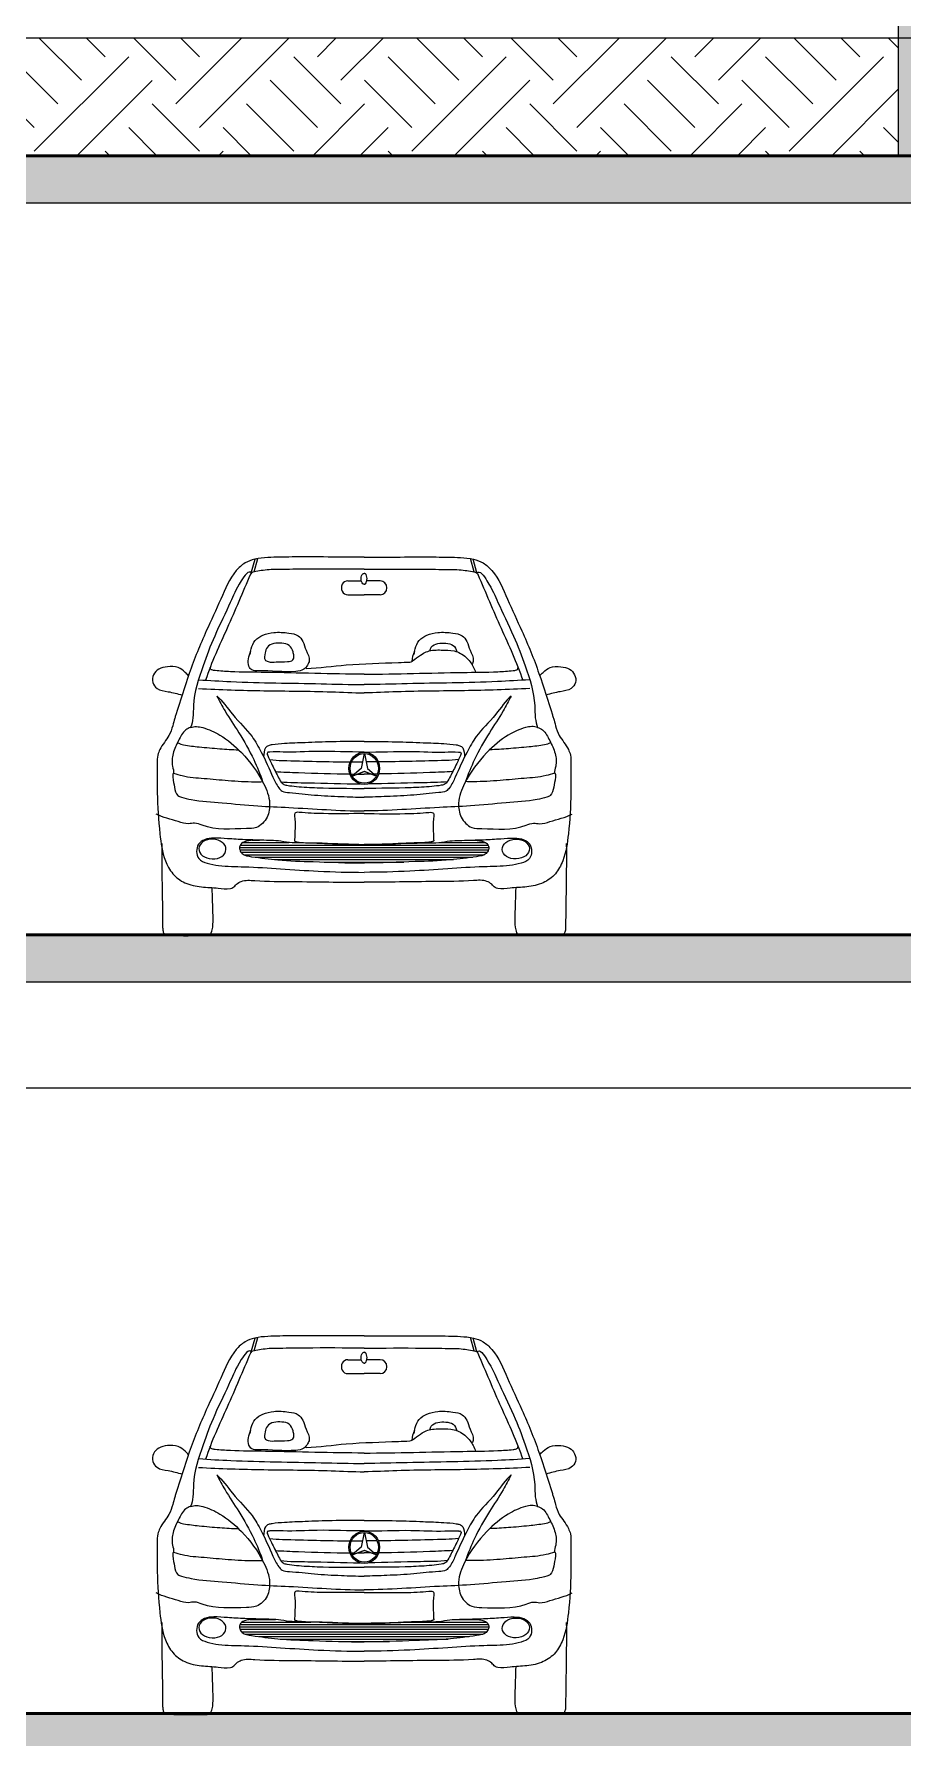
# Model space of a CAD drawing. Header units: millimetres. Extents: x 1135 to 1350, y 205 to 283.
# Drawn here: x 1300.07 to 1303.75, y 213.5 to 220.72 of the extents above; entities that cross this region are included whole.
import ezdxf

# ---------------------------------------------------------------- set-up
doc = ezdxf.new("R2010")
doc.units = ezdxf.units.MM
doc.header["$LTSCALE"] = 10
doc.layers.get('0').update_dxf_attribs({"color": 90})
for name, color, linetype, lineweight in [('CARROS', 252, 'Continuous', 13), ('CINZA', 252, 'Continuous', 13), ('HACHT', 90, 'Continuous', 9), ('PAREDES 2', 50, 'Continuous', 50), ('pn 02', 16, 'Continuous', 20), ('PN-01', 90, 'Continuous', 13)]:
    doc.layers.add(name, color=color, linetype=linetype, lineweight=lineweight)

# ---------------------------------------------------------------- blocks, each defined once
blk = doc.blocks.new('classe a f')
at = {"linetype": 'Continuous'}
h = blk.add_hatch(dxfattribs=at)
h.set_pattern_fill('LINE', color=256, scale=0.003, style=0)
h.set_pattern_definition([(0, (-298.459378, -116.502486), (0, 0.010287), [])])
edge = h.paths.add_edge_path()
edge.add_spline(control_points=[(-1.3123, 0.4012), (-1.3225, 0.3979), (-1.3497, 0.3974), (-1.37, 0.3804), (-1.3698, 0.3583), (-1.3545, 0.3353), (-1.2928, 0.3273), (-1.1956, 0.3132), (-1.0346, 0.3094), (-0.9133, 0.3037), (-0.8411, 0.3037)], knot_values=[0.020958, 0.020958, 0.020958, 0.020958, 0.051253, 0.077237, 0.090704, 0.108555, 0.150235, 0.259568, 0.40501, 0.616434, 0.616434, 0.616434, 0.616434], degree=3, periodic=0)
edge.add_spline(control_points=[(-0.8411, 0.3037), (-0.7689, 0.3037), (-0.6476, 0.3094), (-0.4866, 0.3132), (-0.3893, 0.3273), (-0.3277, 0.3353), (-0.3124, 0.3583), (-0.3122, 0.3804), (-0.3325, 0.3974), (-0.3597, 0.3979), (-0.3699, 0.4012)], knot_values=[0.020958, 0.020958, 0.020958, 0.020958, 0.232382, 0.377824, 0.487157, 0.528837, 0.546688, 0.560155, 0.586139, 0.616434, 0.616434, 0.616434, 0.616434], degree=3, periodic=0)
edge.add_spline(control_points=[(-0.3699, 0.4012), (-0.3893, 0.4006), (-0.4372, 0.3993), (-0.4829, 0.3988), (-0.5221, 0.3889), (-0.6629, 0.3874)], knot_values=[0.19773, 0.19773, 0.19773, 0.19773, 0.253849, 0.337387, 0.349808, 0.349808, 0.349808, 0.349808], degree=3, periodic=0)
edge.add_spline(control_points=[(-0.6629, 0.3874), (-0.7223, 0.3846), (-0.8411, 0.3789), (-0.9599, 0.3874), (-1.0193, 0.3874)], knot_values=[0, 0, 0, 0, 0.173961, 0.347923, 0.347923, 0.347923, 0.347923], degree=3, periodic=0)
edge.add_spline(control_points=[(-1.0193, 0.3874), (-1.1601, 0.3889), (-1.1993, 0.3988), (-1.245, 0.3993), (-1.2929, 0.4006), (-1.3123, 0.4012)], knot_values=[0.19773, 0.19773, 0.19773, 0.19773, 0.210152, 0.29369, 0.349808, 0.349808, 0.349808, 0.349808], degree=3, periodic=0)
for p, q in [((-1.3194, 1.5327), (-1.3036, 1.5911)), ((-1.3075, 1.5372), (-1.2923, 1.5934)), ((-0.3747, 1.5372), (-0.3899, 1.5934)), ((-0.3628, 1.5327), (-0.3786, 1.5911)), ((-0.9096, 1.4992), (-0.8527, 1.4992)), ((-0.7726, 1.4992), (-0.8295, 1.4992)), ((-0.9096, 1.4402), (-0.8411, 1.4402)), ((-0.7726, 1.4402), (-0.8411, 1.4402)), ((-0.8411, 0.7677), (-0.8532, 0.7046)), ((-0.8395, 0.7677), (-0.8274, 0.7046)), ((-0.893, 0.6722), (-0.8427, 0.691)), ((-0.8532, 0.7046), (-0.8914, 0.6722)), ((-0.8914, 0.6722), (-0.8411, 0.691)), ((-0.7907, 0.6722), (-0.8411, 0.691)), ((-0.7892, 0.6722), (-0.8395, 0.691)), ((-0.8274, 0.7046), (-0.7892, 0.6722))]:
    blk.add_line(p, q)
at = {"extrusion": (0, 0, -1)}
for centre, major_axis, ratio, start_param, end_param in [((-0.8424, 1.5077), (-0.0005, 0.0231), 0.48173, 3.062511, 6.444106), ((-1.4842, 0.3629), (-0.0575, 0.0022), 0.732383, 3.13629522944793, 9.419480536627516)]:
    blk.add_ellipse(centre, major_axis=major_axis, ratio=ratio, start_param=start_param, end_param=end_param, dxfattribs=at)
for centre, major_axis, ratio, start_param, end_param in [((-0.8398, 1.5077), (0.0005, 0.0231), 0.48173, 3.062511, 6.444106), ((-0.9096, 1.4697), (0, 0.0295), 0.949074, 0, 3.141593), ((-0.7726, 1.4697), (0, 0.0295), 0.949074, 3.141593, 6.283185), ((-0.8403, 0.7046), (0, 0.0685), 0.949074, 4.712389, 10.995574), ((-0.8403, 0.7046), (0, 0.0631), 0.949074, -1.570796, 4.712389), ((-0.198, 0.3629), (0.0575, 0.0022), 0.732383, 3.13629522944793, 9.419480536627516)]:
    blk.add_ellipse(centre, major_axis=major_axis, ratio=ratio, start_param=start_param, end_param=end_param)
for points, knots in [([(-0.8411, 1.5999), (-0.943, 1.5999), (-1.0791, 1.6006), (-1.2337, 1.5998), (-1.3011, 1.5938), (-1.3485, 1.5769), (-1.4064, 1.5239), (-1.4489, 1.417), (-1.5177, 1.274), (-1.584, 1.1111), (-1.622, 0.9853), (-1.6458, 0.9115), (-1.6533, 0.8815), (-1.665, 0.8453), (-1.6886, 0.8149), (-1.706, 0.7883), (-1.7184, 0.7578), (-1.7172, 0.6952), (-1.7198, 0.5846), (-1.7107, 0.4466), (-1.6944, 0.3279), (-1.655, 0.2544), (-1.5996, 0.214), (-1.531, 0.2006), (-1.4665, 0.1995), (-1.4213, 0.1906), (-1.3938, 0.1995), (-1.3822, 0.2155), (-1.3519, 0.2332), (-1.2675, 0.2251), (-1.0964, 0.2256), (-0.9408, 0.2222), (-0.8411, 0.2222)], [0, 0, 0, 0, 0.298131, 0.398536, 0.452313, 0.495555, 0.542572, 0.671726, 0.810019, 0.990753, 1.162154, 1.176923, 1.207248, 1.248531, 1.28151, 1.315325, 1.338386, 1.372214, 1.486341, 1.647656, 1.756395, 1.815566, 1.876643, 1.946802, 2.016064, 2.066728, 2.078132, 2.097685, 2.120711, 2.176435, 2.33684, 2.628743, 2.628743, 2.628743, 2.628743]), ([(-0.8411, 1.5999), (-0.7392, 1.5999), (-0.6031, 1.6006), (-0.4485, 1.5998), (-0.3811, 1.5938), (-0.3337, 1.5769), (-0.2758, 1.5239), (-0.2333, 1.417), (-0.1645, 1.274), (-0.0982, 1.1111), (-0.0602, 0.9853), (-0.0364, 0.9115), (-0.0289, 0.8815), (-0.0172, 0.8453), (0.0065, 0.8149), (0.0238, 0.7883), (0.0362, 0.7578), (0.035, 0.6952), (0.0376, 0.5846), (0.0285, 0.4466), (0.0122, 0.3279), (-0.0272, 0.2544), (-0.0826, 0.214), (-0.1512, 0.2006), (-0.2157, 0.1995), (-0.2609, 0.1906), (-0.2884, 0.1995), (-0.3, 0.2155), (-0.3303, 0.2332), (-0.4147, 0.2251), (-0.5858, 0.2256), (-0.7414, 0.2222), (-0.8411, 0.2222)], [0, 0, 0, 0, 0.298131, 0.398536, 0.452313, 0.495555, 0.542572, 0.671726, 0.810019, 0.990753, 1.162154, 1.176923, 1.207248, 1.248531, 1.28151, 1.315325, 1.338386, 1.372214, 1.486341, 1.647656, 1.756395, 1.815566, 1.876643, 1.946802, 2.016064, 2.066728, 2.078132, 2.097685, 2.120711, 2.176435, 2.33684, 2.628743, 2.628743, 2.628743, 2.628743]), ([(-1.3193, 1.5326), (-1.3304, 1.5469), (-1.3818, 1.4723), (-1.4104, 1.399), (-1.4752, 1.2705), (-1.5287, 1.1289), (-1.567, 1.0112), (-1.5645, 0.9215), (-1.5718, 0.8903), (-1.5767, 0.8772)], [0, 0, 0, 0, 0.0514328, 0.1478606, 0.2949049, 0.4217769, 0.5819123, 0.6306351, 0.6697887, 0.6697887, 0.6697887, 0.6697887]), ([(-0.8411, 1.5487), (-0.9238, 1.5487), (-1.0437, 1.5498), (-1.1852, 1.5473), (-1.2576, 1.5468), (-1.2961, 1.5383), (-1.3191, 1.5362), (-1.3561, 1.4506), (-1.4185, 1.3015), (-1.4882, 1.1539), (-1.5134, 1.0782)], [0, 0, 0, 0, 0.2421333, 0.3490736, 0.4180781, 0.4481582, 0.4711032, 0.4737579, 0.7059202, 0.9287718, 0.9287718, 0.9287718, 0.9287718]), ([(-0.8411, 1.5487), (-0.7584, 1.5487), (-0.6385, 1.5498), (-0.497, 1.5473), (-0.4246, 1.5468), (-0.3861, 1.5383), (-0.3631, 1.5362), (-0.3261, 1.4506), (-0.2637, 1.3015), (-0.194, 1.1539), (-0.1688, 1.0782)], [0, 0, 0, 0, 0.2421333, 0.3490736, 0.4180781, 0.4481582, 0.4711032, 0.4737579, 0.7059202, 0.9287718, 0.9287718, 0.9287718, 0.9287718]), ([(-0.3629, 1.5326), (-0.3518, 1.5469), (-0.3004, 1.4723), (-0.2718, 1.399), (-0.207, 1.2705), (-0.1535, 1.1289), (-0.1152, 1.0112), (-0.1177, 0.9215), (-0.1104, 0.8903), (-0.1055, 0.8772)], [0, 0, 0, 0, 0.0514328, 0.1478606, 0.2949049, 0.4217769, 0.5819123, 0.6306351, 0.6697887, 0.6697887, 0.6697887, 0.6697887]), ([(-1.3242, 1.1867), (-1.3231, 1.1951), (-1.3189, 1.2158), (-1.3062, 1.2505), (-1.2677, 1.2715), (-1.2187, 1.284), (-1.1682, 1.2793), (-1.1216, 1.2722), (-1.0965, 1.2408), (-1.0895, 1.2029), (-1.0673, 1.169), (-1.0812, 1.1405), (-1.0981, 1.1191), (-1.1745, 1.1085), (-1.2419, 1.121), (-1.3161, 1.1165), (-1.3403, 1.1504), (-1.3298, 1.1799), (-1.3217, 1.2023)], [0, 0, 0, 0, 0.0233727, 0.0594516, 0.0978853, 0.1437653, 0.2064672, 0.2465183, 0.2755211, 0.3128598, 0.3558795, 0.3742171, 0.3972242, 0.430831, 0.5862871, 0.6130405, 0.6318507, 0.6924695, 0.6924695, 0.6924695, 0.6924695]), ([(-1.2604, 1.1939), (-1.2586, 1.2023), (-1.2535, 1.2226), (-1.2227, 1.2363), (-1.1911, 1.2361), (-1.1558, 1.2307), (-1.1434, 1.2027), (-1.1378, 1.1819), (-1.1408, 1.1589), (-1.1762, 1.1555), (-1.209, 1.1568), (-1.2413, 1.153), (-1.268, 1.1652), (-1.2634, 1.1827), (-1.2604, 1.1939)], [0, 0, 0, 0, 0.0239594, 0.0541489, 0.0877965, 0.1192823, 0.1496462, 0.1650884, 0.1811494, 0.2051562, 0.252164, 0.2847196, 0.2998132, 0.326906, 0.326906, 0.326906, 0.326906]), ([(-0.629, 1.1867), (-0.6279, 1.1951), (-0.6237, 1.2158), (-0.611, 1.2505), (-0.5725, 1.2715), (-0.5235, 1.284), (-0.473, 1.2793), (-0.4264, 1.2722), (-0.4013, 1.2408), (-0.3943, 1.2029), (-0.3727, 1.17), (-0.3814, 1.1502), (-0.3842, 1.1451)], [0, 0, 0, 0, 0.0233727, 0.0594516, 0.0978853, 0.1437653, 0.2064672, 0.2465183, 0.2755211, 0.3128598, 0.3558795, 0.3714626, 0.3714626, 0.3714626, 0.3714626]), ([(-0.563, 1.203), (-0.5614, 1.2084), (-0.5553, 1.2239), (-0.5275, 1.2363), (-0.4959, 1.2361), (-0.4608, 1.2307), (-0.4509, 1.2088), (-0.4474, 1.1985)], [0.0085484, 0.0085484, 0.0085484, 0.0085484, 0.0239594, 0.0541489, 0.0877965, 0.1192823, 0.1489581, 0.1489581, 0.1489581, 0.1489581]), ([(-1.0871, 1.1274), (-1.0302, 1.1301), (-0.9002, 1.148), (-0.7532, 1.1506), (-0.6634, 1.1546), (-0.6473, 1.1552)], [0, 0, 0, 0, 0.1667231, 0.3828087, 0.429924, 0.429924, 0.429924, 0.429924]), ([(-0.6473, 1.1552), (-0.6394, 1.1557), (-0.6222, 1.171), (-0.5985, 1.1869), (-0.5622, 1.2072), (-0.515, 1.2055), (-0.458, 1.2072), (-0.4085, 1.1795), (-0.381, 1.1432), (-0.3715, 1.1198), (-0.3687, 1.1118)], [0, 0, 0, 0, 0.0232157, 0.0604085, 0.0850383, 0.1412557, 0.1946739, 0.2506829, 0.2974078, 0.3211584, 0.3211584, 0.3211584, 0.3211584]), ([(-1.5852, 1.0962), (-1.5894, 1.1018), (-1.6031, 1.1151), (-1.6312, 1.1371), (-1.6726, 1.1366), (-1.7115, 1.13), (-1.7365, 1.103), (-1.7416, 1.0678), (-1.7161, 1.0347), (-1.6674, 1.0304), (-1.6323, 1.0208), (-1.6128, 1.0148)], [0, 0, 0, 0, 0.0197811, 0.0543863, 0.0988397, 0.1361741, 0.1666812, 0.1971733, 0.2263103, 0.2735636, 0.3332513, 0.3332513, 0.3332513, 0.3332513]), ([(-0.8411, 1.1039), (-0.9804, 1.1039), (-1.1697, 1.111), (-1.3795, 1.1122), (-1.4562, 1.1167), (-1.4835, 1.1202), (-1.4916, 1.1233), (-1.4928, 1.1282), (-1.4935, 1.1312), (-1.4938, 1.1324)], [0, 0, 0, 0, 0.407731, 0.5529764, 0.6163873, 0.630156, 0.6350834, 0.639812, 0.6432292, 0.6432292, 0.6432292, 0.6432292]), ([(-0.8411, 1.1039), (-0.7018, 1.1039), (-0.5125, 1.111), (-0.3027, 1.1122), (-0.226, 1.1167), (-0.1987, 1.1202), (-0.1906, 1.1233), (-0.1894, 1.1282), (-0.1887, 1.1312), (-0.1884, 1.1324)], [0, 0, 0, 0, 0.407731, 0.5529764, 0.6163873, 0.630156, 0.6350834, 0.639812, 0.6432292, 0.6432292, 0.6432292, 0.6432292]), ([(-0.097, 1.0962), (-0.0928, 1.1018), (-0.0791, 1.1151), (-0.051, 1.1371), (-0.0096, 1.1366), (0.0293, 1.13), (0.0543, 1.103), (0.0594, 1.0678), (0.0339, 1.0347), (-0.0148, 1.0304), (-0.0499, 1.0208), (-0.0694, 1.0148)], [0, 0, 0, 0, 0.0197811, 0.0543863, 0.0988397, 0.1361741, 0.1666812, 0.1971733, 0.2263103, 0.2735636, 0.3332513, 0.3332513, 0.3332513, 0.3332513]), ([(-1.5434, 1.0428), (-1.4511, 1.0383), (-1.2634, 1.0317), (-1.0292, 1.0324), (-0.8876, 1.0247), (-0.8411, 1.0247)], [0, 0, 0, 0, 0.2704439, 0.5494104, 0.6853971, 0.6853971, 0.6853971, 0.6853971]), ([(-1.5419, 1.0801), (-1.4968, 1.0769), (-1.324, 1.0669), (-1.0902, 1.0657), (-0.9018, 1.0597), (-0.8411, 1.0597)], [0, 0, 0, 0, 0.1324732, 0.5063996, 0.6840555, 0.6840555, 0.6840555, 0.6840555]), ([(-1.4649, 1.0109), (-1.4538, 0.9898), (-1.4259, 0.9362), (-1.3671, 0.851), (-1.3114, 0.752), (-1.2817, 0.6804), (-1.2713, 0.6483)], [0, 0, 0, 0, 0.0670035, 0.169745, 0.2921235, 0.3860681, 0.3860681, 0.3860681, 0.3860681]), ([(-1.4649, 1.0109), (-1.442, 0.9916), (-1.387, 0.912), (-1.3234, 0.8576), (-1.2694, 0.7616), (-1.2365, 0.6876), (-1.2107, 0.6299), (-1.1866, 0.6035), (-1.1313, 0.601), (-1.0501, 0.5898), (-0.9434, 0.5856), (-0.8733, 0.5827), (-0.8411, 0.5827)], [0.0651502, 0.0651502, 0.0651502, 0.0651502, 0.1452859, 0.2646275, 0.3361116, 0.4460134, 0.493873, 0.5132055, 0.5434957, 0.6472992, 0.7591432, 0.8532805, 0.8532805, 0.8532805, 0.8532805]), ([(-0.1403, 1.0801), (-0.1854, 1.0769), (-0.3582, 1.0669), (-0.592, 1.0657), (-0.7804, 1.0597), (-0.8411, 1.0597)], [0, 0, 0, 0, 0.1324732, 0.5063996, 0.6840555, 0.6840555, 0.6840555, 0.6840555]), ([(-0.1388, 1.0428), (-0.2311, 1.0383), (-0.4187, 1.0317), (-0.653, 1.0324), (-0.7946, 1.0247), (-0.8411, 1.0247)], [0, 0, 0, 0, 0.2704439, 0.5494104, 0.6853971, 0.6853971, 0.6853971, 0.6853971]), ([(-0.2173, 1.0109), (-0.2402, 0.9916), (-0.2952, 0.912), (-0.3588, 0.8576), (-0.4128, 0.7616), (-0.4457, 0.6876), (-0.4715, 0.6299), (-0.4956, 0.6035), (-0.5509, 0.601), (-0.6321, 0.5898), (-0.7388, 0.5856), (-0.8089, 0.5827), (-0.8411, 0.5827)], [0.0651502, 0.0651502, 0.0651502, 0.0651502, 0.1452859, 0.2646275, 0.3361116, 0.4460134, 0.493873, 0.5132055, 0.5434957, 0.6472992, 0.7591432, 0.8532805, 0.8532805, 0.8532805, 0.8532805]), ([(-0.2173, 1.0109), (-0.2284, 0.9898), (-0.2563, 0.9362), (-0.3151, 0.851), (-0.3708, 0.752), (-0.4005, 0.6804), (-0.4109, 0.6483)], [0, 0, 0, 0, 0.0670035, 0.169745, 0.2921235, 0.3860681, 0.3860681, 0.3860681, 0.3860681]), ([(-1.5767, 0.8772), (-1.5611, 0.8844), (-1.5144, 0.8775), (-1.4402, 0.8432), (-1.3476, 0.7649), (-1.2746, 0.6664), (-1.236, 0.5672), (-1.2471, 0.4943), (-1.2902, 0.4496), (-1.39, 0.4498), (-1.4787, 0.4402), (-1.557, 0.4759), (-1.5917, 0.4662), (-1.6465, 0.4858), (-1.6932, 0.4959), (-1.7228, 0.511)], [0, 0, 0, 0, 0.049925, 0.127005, 0.239611, 0.39136, 0.472445, 0.528082, 0.587758, 0.629613, 0.813053, 0.845042, 0.870106, 0.913679, 1.009858, 1.009858, 1.009858, 1.009858]), ([(-1.5767, 0.8772), (-1.5842, 0.8762), (-1.6077, 0.8633), (-1.6286, 0.8205), (-1.6538, 0.7709), (-1.658, 0.721), (-1.6476, 0.694), (-1.6485, 0.684)], [0, 0, 0, 0, 0.0221461, 0.0732164, 0.129024, 0.1789321, 0.2066426, 0.2066426, 0.2066426, 0.2066426]), ([(-0.1055, 0.8772), (-0.1211, 0.8844), (-0.1678, 0.8775), (-0.2419, 0.8432), (-0.3346, 0.7649), (-0.4076, 0.6664), (-0.4462, 0.5672), (-0.4351, 0.4943), (-0.392, 0.4496), (-0.2922, 0.4498), (-0.2035, 0.4402), (-0.1252, 0.4759), (-0.0905, 0.4662), (-0.0357, 0.4858), (0.011, 0.4959), (0.0406, 0.511)], [0, 0, 0, 0, 0.049925, 0.127005, 0.239611, 0.39136, 0.472445, 0.528082, 0.587758, 0.629613, 0.813053, 0.845042, 0.870106, 0.913679, 1.009858, 1.009858, 1.009858, 1.009858]), ([(-0.1055, 0.8772), (-0.098, 0.8762), (-0.0745, 0.8633), (-0.0536, 0.8205), (-0.0284, 0.7709), (-0.0242, 0.721), (-0.0346, 0.694), (-0.0337, 0.684)], [0, 0, 0, 0, 0.0221461, 0.0732164, 0.129024, 0.1789321, 0.2066426, 0.2066426, 0.2066426, 0.2066426]), ([(-1.6293, 0.8122), (-1.6225, 0.8077), (-1.5919, 0.8015), (-1.5335, 0.7943), (-1.4556, 0.7881), (-1.4, 0.7837), (-1.3737, 0.7838)], [0, 0, 0, 0, 0.0236711, 0.088367, 0.1742093, 0.2513933, 0.2513933, 0.2513933, 0.2513933]), ([(-0.8411, 0.8179), (-0.8862, 0.8179), (-0.9696, 0.8186), (-1.0821, 0.8136), (-1.167, 0.8109), (-1.2191, 0.8067), (-1.2467, 0.802), (-1.2666, 0.7889), (-1.265, 0.7664), (-1.2672, 0.7536)], [0, 0, 0, 0, 0.1321286, 0.2438705, 0.329491, 0.3808018, 0.3966526, 0.411151, 0.4451948, 0.4451948, 0.4451948, 0.4451948]), ([(-0.8411, 0.8179), (-0.796, 0.8179), (-0.7126, 0.8186), (-0.6001, 0.8136), (-0.5152, 0.8109), (-0.4631, 0.8067), (-0.4355, 0.802), (-0.4156, 0.7889), (-0.4172, 0.7664), (-0.415, 0.7536)], [0, 0, 0, 0, 0.1321286, 0.2438705, 0.329491, 0.3808018, 0.3966526, 0.411151, 0.4451948, 0.4451948, 0.4451948, 0.4451948]), ([(-0.0529, 0.8122), (-0.0597, 0.8077), (-0.0903, 0.8015), (-0.1487, 0.7943), (-0.2266, 0.7881), (-0.2822, 0.7837), (-0.3085, 0.7838)], [0, 0, 0, 0, 0.0236711, 0.088367, 0.1742093, 0.2513933, 0.2513933, 0.2513933, 0.2513933]), ([(-0.8411, 0.7737), (-0.9074, 0.7737), (-1.0218, 0.7798), (-1.1542, 0.7714), (-1.2239, 0.7754), (-1.2453, 0.7734), (-1.2506, 0.7741), (-1.2532, 0.7664), (-1.2456, 0.7504), (-1.2312, 0.7178), (-1.2111, 0.6806), (-1.1966, 0.6506), (-1.1837, 0.6359), (-1.1602, 0.6312), (-1.1125, 0.6258), (-1.0027, 0.6201), (-0.9074, 0.62), (-0.8411, 0.62)], [0, 0, 0, 0, 0.1939256, 0.3341472, 0.3899905, 0.3949442, 0.3985174, 0.4041429, 0.4126382, 0.4480833, 0.5042035, 0.5313893, 0.5415131, 0.5583991, 0.5982925, 0.6841786, 0.8781028, 0.8781028, 0.8781028, 0.8781028]), ([(-1.2416, 0.7419), (-1.2237, 0.7392), (-1.1095, 0.7357), (-0.9957, 0.7327), (-0.8999, 0.732)], [0, 0, 0, 0, 0.0530646, 0.3335694, 0.3335694, 0.3335694, 0.3335694]), ([(-0.8411, 0.7737), (-0.7748, 0.7737), (-0.6604, 0.7798), (-0.528, 0.7714), (-0.4583, 0.7754), (-0.4369, 0.7734), (-0.4316, 0.7741), (-0.429, 0.7664), (-0.4366, 0.7504), (-0.451, 0.7178), (-0.4711, 0.6806), (-0.4856, 0.6506), (-0.4985, 0.6359), (-0.522, 0.6312), (-0.5697, 0.6258), (-0.6795, 0.6201), (-0.7748, 0.62), (-0.8411, 0.62)], [0, 0, 0, 0, 0.1939256, 0.3341472, 0.3899905, 0.3949442, 0.3985174, 0.4041429, 0.4126382, 0.4480833, 0.5042035, 0.5313893, 0.5415131, 0.5583991, 0.5982925, 0.6841786, 0.8781028, 0.8781028, 0.8781028, 0.8781028]), ([(-0.4406, 0.7419), (-0.4585, 0.7392), (-0.5722, 0.7357), (-0.6855, 0.7328), (-0.7807, 0.732)], [0, 0, 0, 0, 0.0530646, 0.3320358, 0.3320358, 0.3320358, 0.3320358]), ([(-1.6485, 0.684), (-1.6535, 0.6845), (-1.6511, 0.6518), (-1.6454, 0.6308), (-1.6386, 0.5898), (-1.6066, 0.5799), (-1.5458, 0.5648), (-1.4358, 0.5593), (-1.2984, 0.5443), (-1.0975, 0.5373), (-0.9475, 0.5245), (-0.8411, 0.5245)], [0, 0, 0, 0, 0.0146829, 0.0556633, 0.091827, 0.1072703, 0.1487689, 0.2777503, 0.4255579, 0.5541875, 0.8655795, 0.8655795, 0.8655795, 0.8655795]), ([(-1.6485, 0.684), (-1.6364, 0.6806), (-1.5946, 0.6672), (-1.5163, 0.6628), (-1.414, 0.652), (-1.331, 0.6478), (-1.2823, 0.6481), (-1.2713, 0.6483)], [0, 0, 0, 0, 0.0366252, 0.127555, 0.2277041, 0.3383031, 0.3702988, 0.3702988, 0.3702988, 0.3702988]), ([(-1.2188, 0.6909), (-1.1856, 0.689), (-1.0798, 0.6849), (-0.9739, 0.6817), (-0.9013, 0.6809)], [0, 0, 0, 0, 0.0973218, 0.3098571, 0.3098571, 0.3098571, 0.3098571]), ([(-0.0337, 0.684), (-0.0287, 0.6845), (-0.0311, 0.6518), (-0.0368, 0.6308), (-0.0436, 0.5898), (-0.0756, 0.5799), (-0.1364, 0.5648), (-0.2464, 0.5593), (-0.3838, 0.5443), (-0.5847, 0.5373), (-0.7347, 0.5245), (-0.8411, 0.5245)], [0, 0, 0, 0, 0.0146829, 0.0556633, 0.091827, 0.1072703, 0.1487689, 0.2777503, 0.4255579, 0.5541875, 0.8655795, 0.8655795, 0.8655795, 0.8655795]), ([(-0.4634, 0.6909), (-0.4966, 0.689), (-0.6019, 0.6849), (-0.7072, 0.6817), (-0.7793, 0.6809)], [0, 0, 0, 0, 0.0973218, 0.3083129, 0.3083129, 0.3083129, 0.3083129]), ([(-0.0337, 0.684), (-0.0458, 0.6806), (-0.0876, 0.6672), (-0.1659, 0.6628), (-0.2682, 0.652), (-0.3512, 0.6478), (-0.3999, 0.6481), (-0.4109, 0.6483)], [0, 0, 0, 0, 0.0366252, 0.127555, 0.2277041, 0.3383031, 0.3702988, 0.3702988, 0.3702988, 0.3702988]), ([(-1.1958, 0.648), (-1.1572, 0.6441), (-1.0443, 0.6444), (-0.9318, 0.6392), (-0.858, 0.6387)], [0, 0, 0, 0, 0.1136003, 0.3297235, 0.3297235, 0.3297235, 0.3297235]), ([(-0.4864, 0.648), (-0.525, 0.6441), (-0.6374, 0.6444), (-0.7493, 0.6392), (-0.8226, 0.6387)], [0, 0, 0, 0, 0.1136003, 0.328149, 0.328149, 0.328149, 0.328149]), ([(-0.8411, 0.5129), (-0.8987, 0.5129), (-0.9897, 0.511), (-1.0869, 0.5152), (-1.1262, 0.519), (-1.1376, 0.5153), (-1.1307, 0.4686), (-1.1352, 0.4344), (-1.136, 0.4), (-1.1365, 0.3976), (-1.134, 0.396), (-1.1306, 0.3942), (-1.1031, 0.3892), (-1.0473, 0.3897), (-0.9526, 0.383), (-0.8819, 0.3824), (-0.8411, 0.3824)], [0, 0, 0, 0, 0.1686457, 0.2681888, 0.2799326, 0.2876418, 0.2978399, 0.3916919, 0.3939674, 0.3959112, 0.3977128, 0.4015282, 0.4076649, 0.4777915, 0.5655624, 0.6849026, 0.6849026, 0.6849026, 0.6849026]), ([(-0.8411, 0.5129), (-0.7835, 0.5129), (-0.6925, 0.511), (-0.5953, 0.5152), (-0.556, 0.519), (-0.5446, 0.5153), (-0.5515, 0.4686), (-0.547, 0.4344), (-0.5462, 0.4), (-0.5457, 0.3976), (-0.5482, 0.396), (-0.5516, 0.3942), (-0.5791, 0.3892), (-0.6349, 0.3897), (-0.7296, 0.383), (-0.8003, 0.3824), (-0.8411, 0.3824)], [0, 0, 0, 0, 0.1686457, 0.2681888, 0.2799326, 0.2876418, 0.2978399, 0.3916919, 0.3939674, 0.3959112, 0.3977128, 0.4015282, 0.4076649, 0.4777915, 0.5655624, 0.6849026, 0.6849026, 0.6849026, 0.6849026]), ([(-1.6981, 0.3863), (-1.6996, 0.3083), (-1.6969, 0.1895), (-1.6955, 0.0656), (-1.695, 0.0149), (-1.6868, -0.0009), (-1.6172, -0.0064), (-1.5566, -0.0031), (-1.4941, -0.0034), (-1.4866, 0.0128), (-1.4806, 0.0392), (-1.4819, 0.1042), (-1.4844, 0.1598), (-1.4854, 0.1992)], [0, 0, 0, 0, 0.2166711, 0.3299695, 0.3442017, 0.3575649, 0.3750975, 0.5324468, 0.5452834, 0.5554979, 0.5774836, 0.6228216, 0.7327451, 0.7327451, 0.7327451, 0.7327451]), ([(-1.0193, 0.3874), (-1.1601, 0.3889), (-1.1993, 0.3988), (-1.2551, 0.3994), (-1.3416, 0.4019), (-1.4151, 0.4059), (-1.4721, 0.4112), (-1.5155, 0.4067), (-1.5462, 0.3856), (-1.5539, 0.3524), (-1.5438, 0.316), (-1.5031, 0.3002), (-1.439, 0.2889), (-1.3335, 0.2884), (-1.1933, 0.279), (-1.0241, 0.2676), (-0.9059, 0.2641), (-0.8411, 0.2641)], [0.19773, 0.19773, 0.19773, 0.19773, 0.210152, 0.29369, 0.3834, 0.454985, 0.510928, 0.550453, 0.581113, 0.610721, 0.639462, 0.67783, 0.726767, 0.83346, 0.983117, 1.139335, 1.329109, 1.329109, 1.329109, 1.329109]), ([(-1.3123, 0.4012), (-1.3225, 0.3979), (-1.3497, 0.3974), (-1.37, 0.3804), (-1.3698, 0.3583), (-1.3545, 0.3353), (-1.2928, 0.3273), (-1.1956, 0.3132), (-1.0346, 0.3094), (-0.9133, 0.3037), (-0.8411, 0.3037)], [0.0209581, 0.0209581, 0.0209581, 0.0209581, 0.0512528, 0.0772374, 0.0907038, 0.1085552, 0.1502347, 0.2595676, 0.4050099, 0.6164339, 0.6164339, 0.6164339, 0.6164339]), ([(-1.0193, 0.3874), (-1.1601, 0.3889), (-1.1993, 0.3988), (-1.245, 0.3993), (-1.2929, 0.4006), (-1.3123, 0.4012)], [0.1977304, 0.1977304, 0.1977304, 0.1977304, 0.210152, 0.2936901, 0.3498082, 0.3498082, 0.3498082, 0.3498082]), ([(-0.6629, 0.3874), (-0.5221, 0.3889), (-0.4829, 0.3988), (-0.4271, 0.3994), (-0.3406, 0.4019), (-0.2671, 0.4059), (-0.2101, 0.4112), (-0.1666, 0.4067), (-0.136, 0.3856), (-0.1283, 0.3524), (-0.1384, 0.316), (-0.1791, 0.3002), (-0.2432, 0.2889), (-0.3487, 0.2884), (-0.4889, 0.279), (-0.6581, 0.2676), (-0.7763, 0.2641), (-0.8411, 0.2641)], [0.19773, 0.19773, 0.19773, 0.19773, 0.210152, 0.29369, 0.3834, 0.454985, 0.510928, 0.550453, 0.581113, 0.610721, 0.639462, 0.67783, 0.726767, 0.83346, 0.983117, 1.139335, 1.329109, 1.329109, 1.329109, 1.329109]), ([(-0.3699, 0.4012), (-0.3597, 0.3979), (-0.3325, 0.3974), (-0.3122, 0.3804), (-0.3124, 0.3583), (-0.3277, 0.3353), (-0.3893, 0.3273), (-0.4866, 0.3132), (-0.6476, 0.3094), (-0.7689, 0.3037), (-0.8411, 0.3037)], [0.0209581, 0.0209581, 0.0209581, 0.0209581, 0.0512528, 0.0772374, 0.0907038, 0.1085552, 0.1502347, 0.2595676, 0.4050099, 0.6164339, 0.6164339, 0.6164339, 0.6164339]), ([(-0.6629, 0.3874), (-0.5221, 0.3889), (-0.4829, 0.3988), (-0.4372, 0.3993), (-0.3893, 0.4006), (-0.3699, 0.4012)], [0.1977304, 0.1977304, 0.1977304, 0.1977304, 0.210152, 0.2936901, 0.3498082, 0.3498082, 0.3498082, 0.3498082]), ([(0.0159, 0.3863), (0.0174, 0.3083), (0.0147, 0.1895), (0.0133, 0.0656), (0.0128, 0.0149), (0.0046, -0.0009), (-0.065, -0.0064), (-0.1256, -0.0031), (-0.1881, -0.0034), (-0.1956, 0.0128), (-0.2016, 0.0392), (-0.2003, 0.1042), (-0.1978, 0.1598), (-0.1968, 0.1992)], [0, 0, 0, 0, 0.2166711, 0.3299695, 0.3442017, 0.3575649, 0.3750975, 0.5324468, 0.5452834, 0.5554979, 0.5774836, 0.6228216, 0.7327451, 0.7327451, 0.7327451, 0.7327451])]:
    blk.add_open_spline(points, degree=3, knots=knots)
for points in [[(-0.6377, 1.1584), (-0.6372, 1.1726), (-0.6319, 1.1874), (-0.6266, 1.2023)], [(-0.8943, 0.732), (-0.8788, 0.7318), (-0.8634, 0.7318), (-0.848, 0.7318)], [(-0.7864, 0.732), (-0.8018, 0.7319), (-0.8172, 0.7318), (-0.8326, 0.7318)], [(-0.8958, 0.6808), (-0.891, 0.6808), (-0.8862, 0.6807), (-0.8814, 0.6807)], [(-0.8705, 0.6806), (-0.8607, 0.6806), (-0.8509, 0.6805), (-0.8411, 0.6805)], [(-0.8132, 0.6806), (-0.8225, 0.6806), (-0.8318, 0.6805), (-0.8411, 0.6805)], [(-0.7848, 0.6808), (-0.7896, 0.6808), (-0.7944, 0.6807), (-0.7992, 0.6807)], [(-1.0193, 0.3874), (-0.9599, 0.3874), (-0.8411, 0.3789), (-0.7223, 0.3846), (-0.6629, 0.3874)]]:
    blk.add_open_spline(points, degree=3)

msp = doc.modelspace()

# ---------------------------------------------------------------- hatches: boundary and pattern name
at = {"layer": 'CINZA'}
h = msp.add_hatch(dxfattribs=at)
h.set_pattern_fill('SOLO2', color=256, style=0)
h.set_pattern_definition([(45, (759.0659, 189.21928), (0.2, 0.6), [0.5656854, -0.5656854]), (45, (759.1659, 189.11928), (0.2, 0.6), [0.5656854, -0.5656854]), (315, (759.2659, 189.1193), (0.6, 0.2), [0.2828427, -0.2828427]), (315, (759.3659, 189.2193), (0.6, 0.2), [0.2828427, -0.2828427]), (315, (759.4659, 189.3193), (0.6, 0.2), [0.2828427, -0.2828427]), (315, (759.5659, 189.4193), (0.6, 0.2), [0.2828427, -0.2828427])])
h.paths.add_polyline_path([(1296.2833, 220.7), (1293.5287, 220.7), (1287.3429, 220.7), (1287.3429, 217.7984), (1293.6837, 217.7984)])
h.paths.add_polyline_path([(1297.4787, 220.2), (1303.7287, 220.2), (1303.7287, 220.7), (1296.2833, 220.7), (1293.6837, 217.7984), (1294.6389, 217.7984), (1294.6389, 214.8303), (1297.4787, 216.3694)])
at = {"layer": 'HACHT'}
h = msp.add_hatch(color=256, dxfattribs=at)
h.paths.add_polyline_path([(1322.7287, 217.5), (1322.7287, 217.8205), (1322.6587, 217.8205), (1322.6587, 217.6364), (1322.3887, 217.6364), (1322.3887, 217.4523), (1322.1187, 217.4523), (1322.1187, 217.2682), (1321.8487, 217.2682), (1321.8487, 217.0841), (1321.5787, 217.0841), (1321.5787, 216.9), (1314.7287, 216.9), (1314.7287, 216.7), (1314.8337, 216.7), (1321.5554, 216.7)])
h.paths.add_polyline_path([(1322.7287, 213.8309), (1322.7287, 214.15), (1322.6587, 214.15), (1322.6587, 213.9667), (1322.3887, 213.9667), (1322.3887, 213.7833), (1322.1187, 213.7833), (1322.1187, 213.6), (1314.7287, 213.6), (1314.7287, 213.4), (1314.8337, 213.4), (1322.0942, 213.4)])
h.paths.add_polyline_path([(1322.7287, 210.3), (1314.7287, 210.3), (1314.7287, 210.1), (1322.7287, 210.1)])
h.paths.add_polyline_path([(1321.5787, 220.9), (1314.7287, 220.9), (1314.7287, 220.7), (1314.8337, 220.7), (1321.5787, 220.7)])
h.paths.add_polyline_path([(1314.7287, 220.9), (1306.7287, 220.9), (1306.7287, 220.7), (1306.8337, 220.7), (1314.7287, 220.7)])
h.paths.add_polyline_path([(1306.7287, 220.9), (1303.7287, 220.9), (1303.7287, 220.7), (1306.7287, 220.7)])
h.paths.add_polyline_path([(1303.9787, 220.7), (1303.7287, 220.7), (1303.7287, 220.2), (1303.9787, 220.2)])
h.paths.add_polyline_path([(1314.7287, 216.9), (1306.7287, 216.9), (1306.7287, 216.7), (1306.8337, 216.7), (1314.7287, 216.7)])
h.paths.add_polyline_path([(1314.7287, 213.6), (1306.7287, 213.6), (1306.7287, 213.4), (1306.8337, 213.4), (1314.7287, 213.4)])
h.paths.add_polyline_path([(1314.7287, 210.3), (1306.7287, 210.3), (1306.7287, 210.1), (1314.7287, 210.1)])
h = msp.add_hatch(color=256, dxfattribs=at)
h.paths.add_polyline_path([(1303.9787, 220.2), (1297.4787, 220.2), (1297.4787, 220), (1303.9787, 220)])
h.paths.add_polyline_path([(1297.7287, 220), (1297.4787, 220), (1297.4787, 216.9), (1297.7287, 216.9)])
h.paths.add_polyline_path([(1306.7287, 216.9), (1297.4787, 216.9), (1297.4787, 216.7), (1306.7287, 216.7)])
h.paths.add_polyline_path([(1297.7287, 216.7), (1297.4787, 216.7), (1297.4787, 213.6), (1297.7287, 213.6)])
h.paths.add_polyline_path([(1306.7287, 213.6), (1297.4787, 213.6), (1297.4787, 213.4), (1306.7287, 213.4)])
h.paths.add_polyline_path([(1297.7287, 213.4), (1297.4787, 213.4), (1297.4787, 210.3), (1297.7287, 210.3)])
h.paths.add_polyline_path([(1306.7287, 210.3), (1297.4787, 210.3), (1297.4787, 210.1), (1306.7287, 210.1)])

# ---------------------------------------------------------------- linework, layer by layer
msp.add_line((1319.6437, 216.25), (1297.7287, 216.25), dxfattribs=at)
at = {"layer": 'PAREDES 2'}
for p, q in [((1297.4787, 220.2), (1303.9787, 220.2)), ((1297.4787, 216.9), (1321.5787, 216.9)), ((1297.4787, 213.6), (1322.1187, 213.6))]:
    msp.add_line(p, q, dxfattribs=at)
at = {"layer": 'pn 02'}
for p, q in [((1303.7287, 220.95), (1303.7287, 220.2)), ((1303.7287, 220.7), (1321.5787, 220.7))]:
    msp.add_line(p, q, dxfattribs=at)
at = {"layer": 'PN-01', "color": 1}
msp.add_line((1293.5287, 220.7), (1303.7287, 220.7), dxfattribs=at)
at = {"layer": 'PN-01'}
for p, q in [((1297.4787, 220), (1303.9787, 220)), ((1297.4787, 216.7), (1321.5554, 216.7))]:
    msp.add_line(p, q, dxfattribs=at)

# ---------------------------------------------------------------- block references
at = {"layer": 'CARROS'}
for p in [(1302.3055, 216.9), (1302.3055, 213.6)]:
    msp.add_blockref('classe a f', p, dxfattribs=at)

doc.saveas('drawing.dxf')
